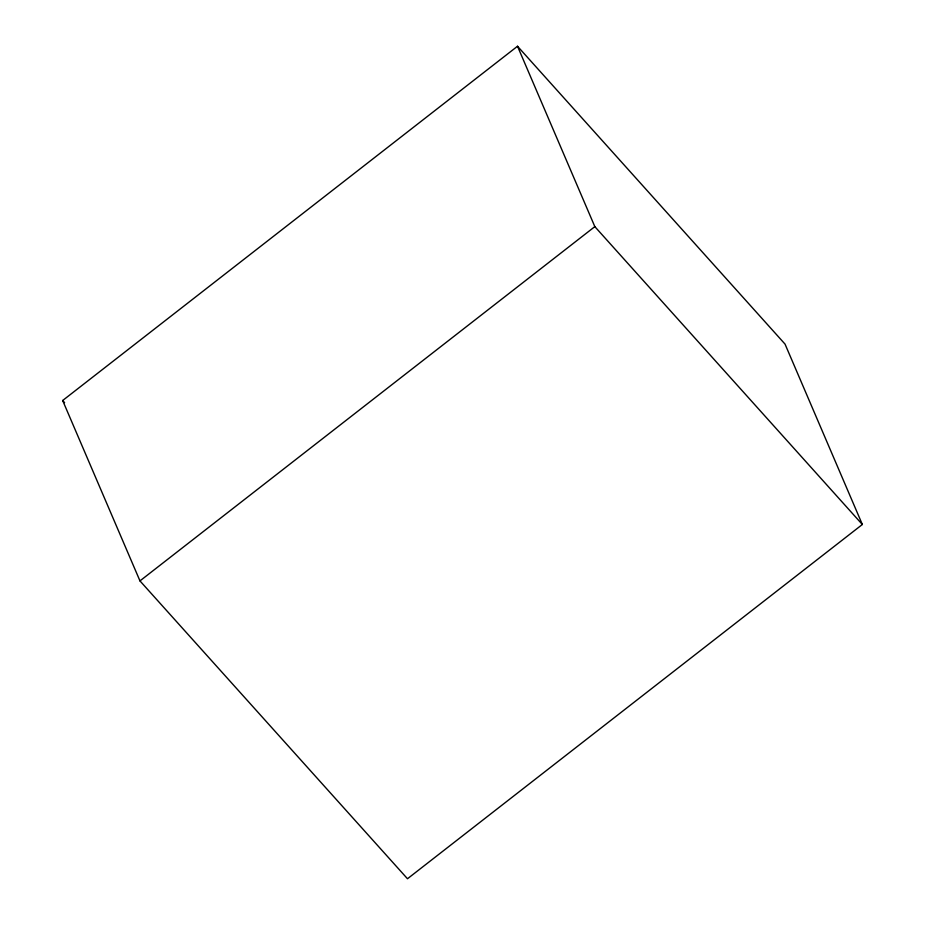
<?xml version="1.0" encoding="UTF-8"?>
<svg xmlns="http://www.w3.org/2000/svg" width="925" height="925" viewBox="0 0 925 925"><rect width="100%" height="100%" fill="white"/><g stroke="black" fill="none" stroke-linecap="round" stroke-linejoin="round"><path stroke-width="1.39" d="M62.657 400.513L517.514 46.25L785.036 344.1L862.343 524.487L407.486 878.75L139.964 580.9L62.657 400.513L64.588 402.664M139.964 580.9L594.833 226.637L517.514 46.25M594.833 226.637L862.343 524.487"/></g></svg>
